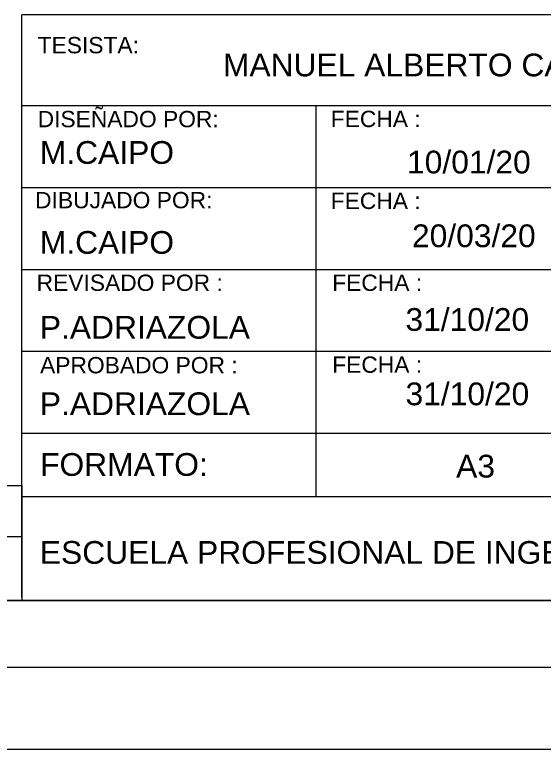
# Model space of a CAD drawing. Header units: millimetres. Extents: x 701 to 3045, y -109 to 653.
# Drawn here: x 1274.7 to 1331.7, y -6.9 to 72.3 of the extents above; entities that cross this region are included whole.
import ezdxf

# ---------------------------------------------------------------- set-up
doc = ezdxf.new("R2010")
doc.units = ezdxf.units.MM
doc.linetypes.add('XKITLINE00', pattern=[0])
for name, color, linetype, lineweight in [('G-Text', 2, 'Continuous', 50), ('G-TEXT 5', 3, 'Continuous', 5), ('Hoja del dibujo', 5, 'Continuous', 0), ('Otro tipo de objeto', 4, 'Continuous', 0)]:
    doc.layers.add(name, color=color, linetype=linetype, lineweight=lineweight)
doc.styles.add('ROMAND_BOLD', font='arial.ttf')

msp = doc.modelspace()

# ---------------------------------------------------------------- linework, layer by layer
at = {"layer": 'Hoja del dibujo', "color": 5, "linetype": 'XKITLINE00', "lineweight": 0}
msp.add_line((700.778, -6.861), (1543.776, -6.861), dxfattribs=at)
at = {"layer": 'Otro tipo de objeto', "linetype": 'XKITLINE00', "lineweight": 0}
for p, q in [((1275.515, 9.556), (1275.515, 72.327)), ((1368.712, 72.327), (1275.515, 72.327)), ((1275.515, 62.526), (1368.686, 62.526)), ((1307.228, 20.393), (1307.228, 62.526)), ((1275.515, 53.697), (1338.94, 53.697)), ((1275.515, 44.869), (1338.94, 44.869)), ((1275.515, 36.041), (1338.94, 36.041)), ((1275.515, 27.212), (1338.94, 27.212)), ((1163.642, 21.584), (1275.515, 21.584)), ((1275.515, 21.584), (1275.515, 16.071)), ((1275.515, 21.584), (1275.515, 20.393)), ((1275.515, 20.393), (1368.686, 20.393)), ((1275.515, 18.384), (1275.515, 9.177)), ((1163.642, 16.071), (1275.515, 16.071)), ((1527.738, 9.177), (723.833, 9.177)), ((1194.949, 9.177), (1397.429, 9.177)), ((1223.016, 2.003), (1527.738, 2.003))]:
    msp.add_line(p, q, dxfattribs=at)

# ---------------------------------------------------------------- texts
at = {"layer": 'G-Text', "style": 'ROMAND_BOLD'}
for s, height, p in [('MANUEL ALBERTO CAIPO CCOA', 2.45203, (1297.169, 65.68)), ('M.CAIPO', 2.452, (1277.437, 56.248)), ('10/01/20', 2.452, (1317.008, 55.215)), ('20/03/20', 2.452, (1317.54, 47.267)), ('M.CAIPO', 2.452, (1277.437, 46.552)), ('31/10/20', 2.452, (1316.838, 38.246)), ('P.ADRIAZOLA', 2.45203, (1277.437, 37.4)), ('31/10/20', 2.452, (1316.846, 30.227)), ('P.ADRIAZOLA', 2.45203, (1277.437, 29.164)), ('FORMATO:', 2.452, (1277.464, 22.616)), ('A3', 2.452, (1322.296, 22.435)), ('ESCUELA PROFESIONAL DE INGENIERÍA MECÁNICA', 2.45203, (1277.437, 13.134))]:
    msp.add_text(s, height=height, dxfattribs=at).set_placement(p)
at = {"layer": 'G-TEXT 5', "style": 'ROMAND_BOLD'}
for s, height, p in [('TESISTA:', 1.7584, (1277.2, 68.164)), ('DISEÑADO POR:', 1.75838, (1277.2, 60.197)), ('FECHA :', 1.7584, (1308.786, 60.21)), ('DIBUJADO POR:', 1.75838, (1276.931, 51.459)), ('FECHA :', 1.7584, (1308.786, 51.382)), ('REVISADO POR :', 1.75838, (1277.091, 42.553)), ('FECHA :', 1.7584, (1308.943, 42.553)), ('APROBADO POR :', 1.75838, (1277.464, 33.667)), ('FECHA :', 1.7584, (1308.943, 33.725))]:
    msp.add_text(s, height=height, dxfattribs=at).set_placement(p)

doc.saveas('drawing.dxf')
